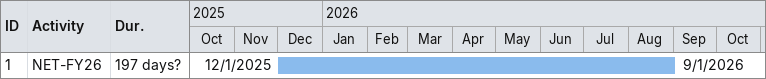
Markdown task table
| ID | Task | Duration | Start | Finish |
|---|---|---|---|---|
| 1 | NET-FY26 | 197d? | 2025-12-01 | 2026-09-01 |
